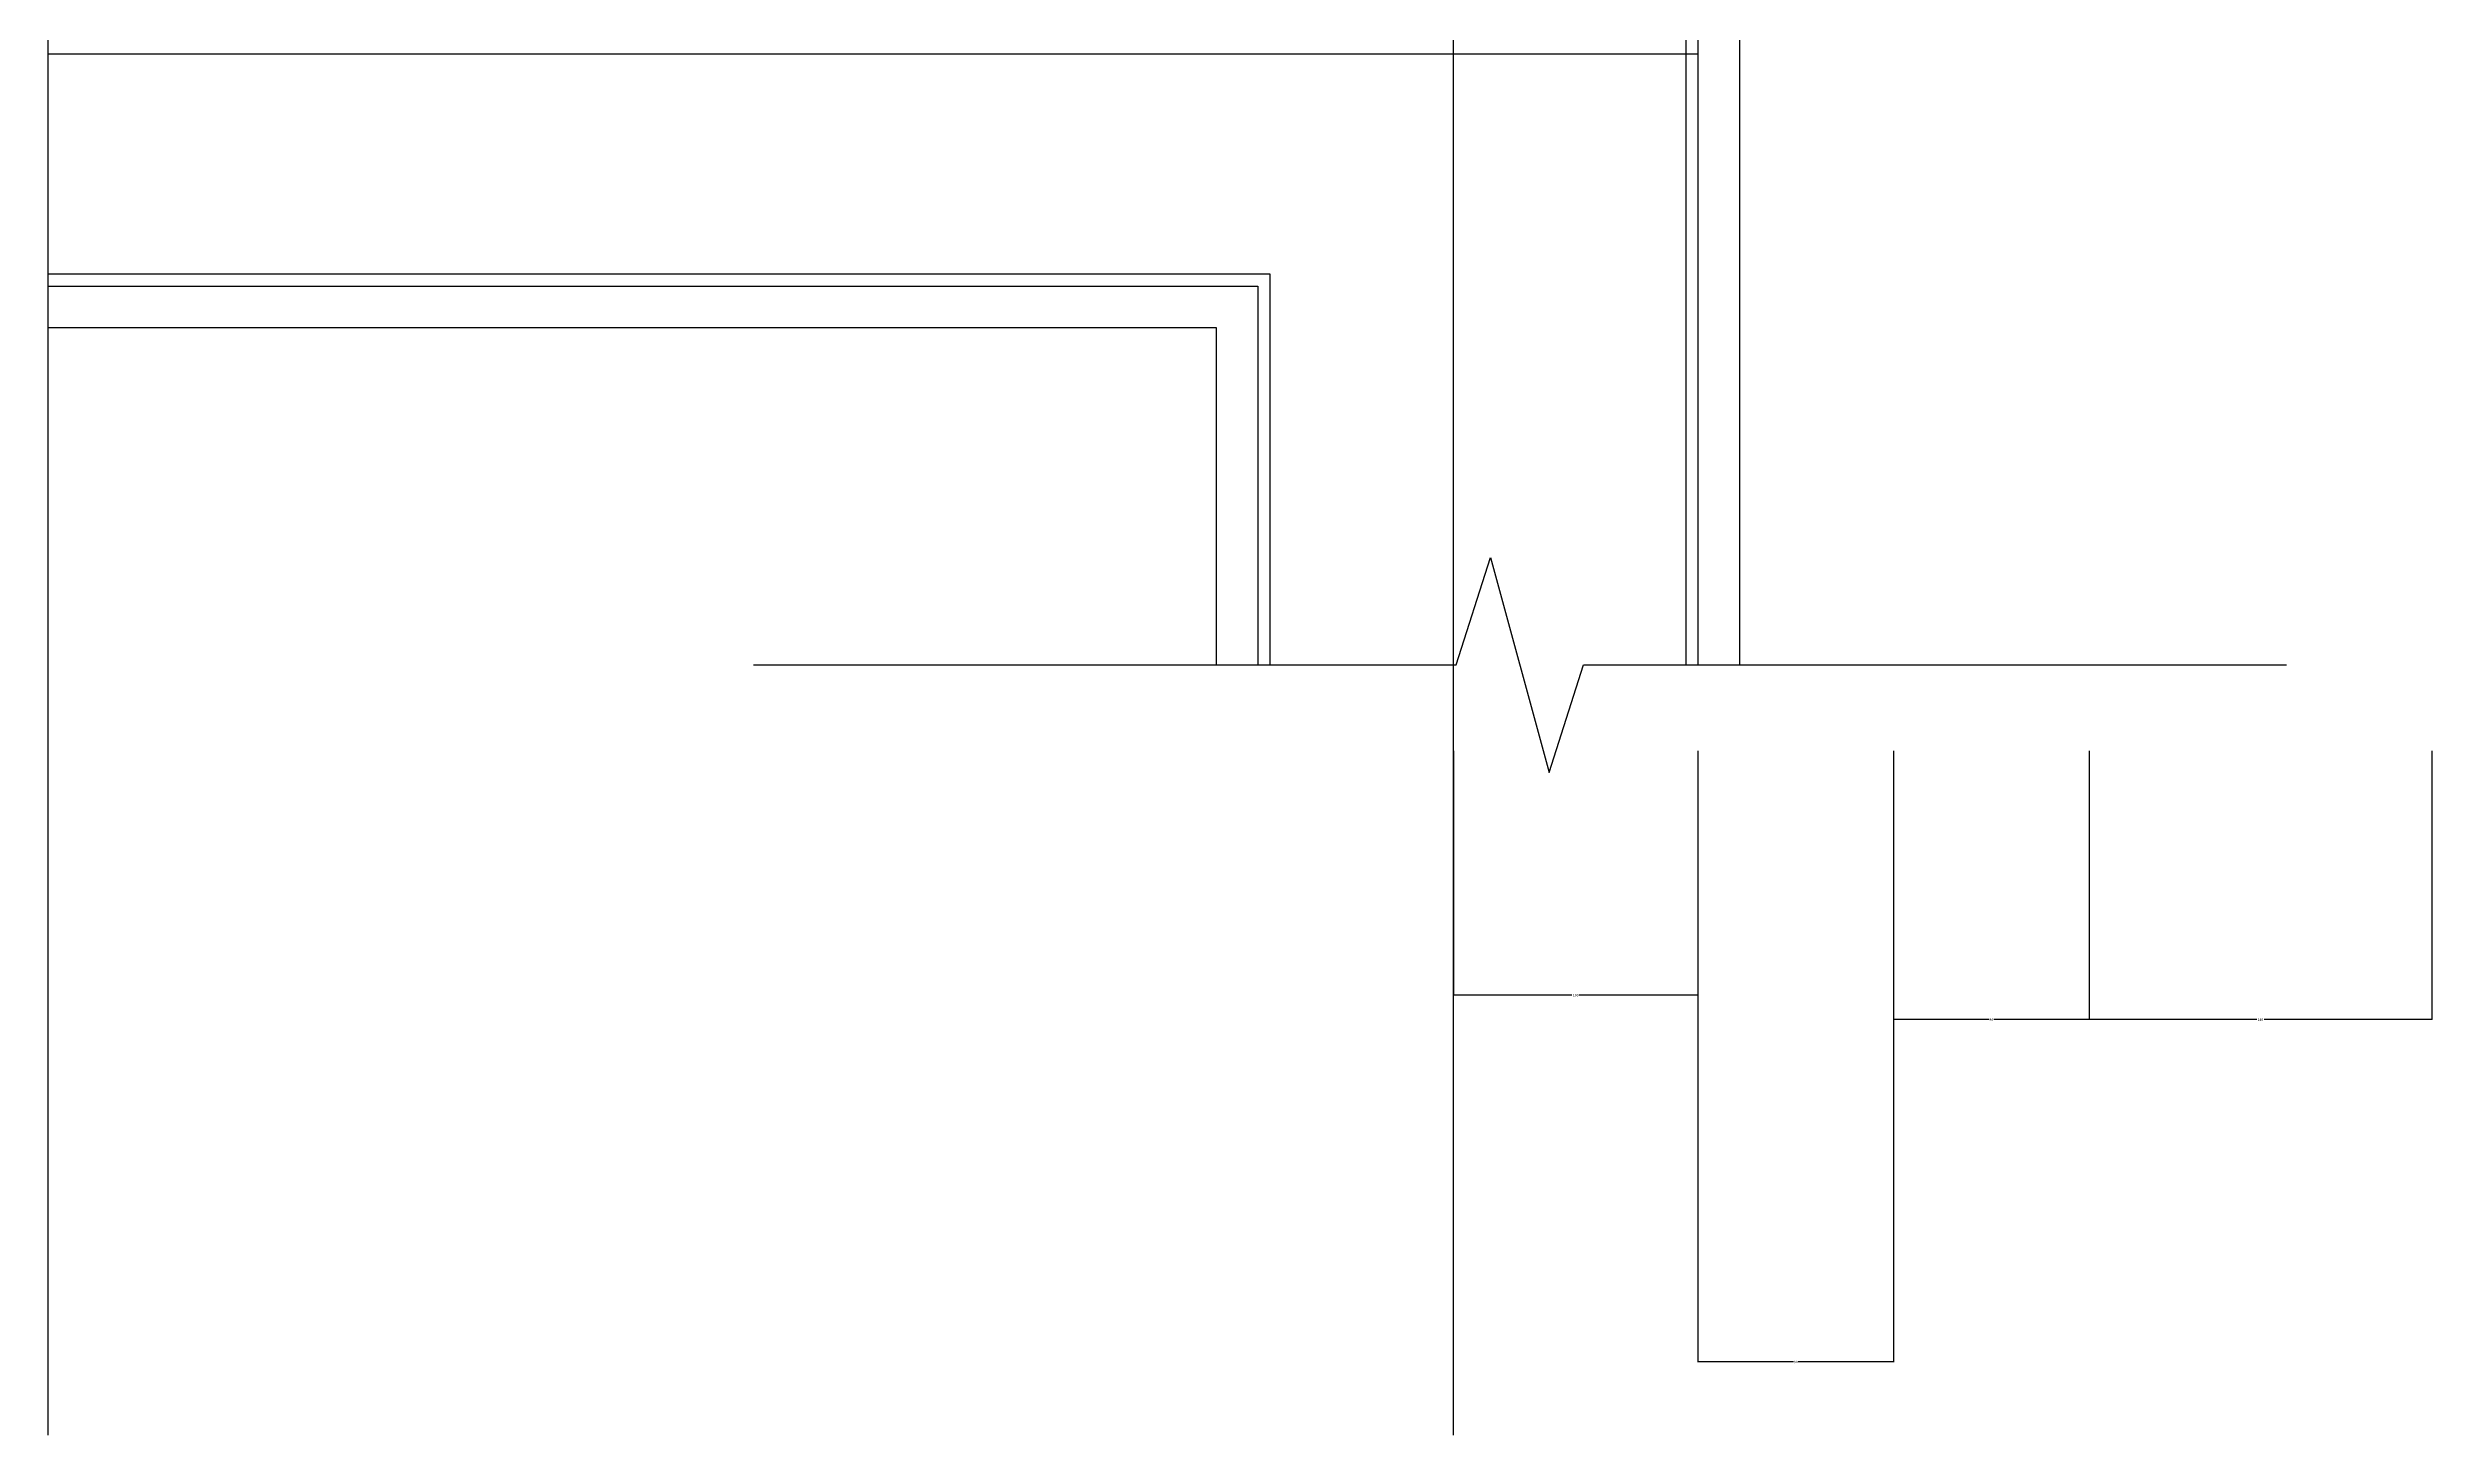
# Model space of a CAD drawing. Header units: metres. Extents: x 2111 to 6674, y -3242 to 1303.
# Drawn here: x 2155 to 3130, y -3020 to -2452 of the extents above; entities that cross this region are included whole.
import ezdxf

# ---------------------------------------------------------------- set-up
doc = ezdxf.new("R2010")
doc.units = ezdxf.units.M
for name, color, linetype in [('LM', 141, 'Continuous'), ('OTHER', 7, 'Continuous'), ('PUB_DIM', 3, 'Continuous'), ('PUB_WALL', 7, 'Continuous'), ('S_DOTE', 1, 'Continuous'), ('S_WALL', 7, 'Continuous')]:
    doc.layers.add(name, color=color, linetype=linetype)
doc.dimstyles.get("Standard").update_dxf_attribs({"dimtxt": 2.5, "dimasz": 2.5, "dimexe": 1.25, "dimexo": 0.625, "dimtad": 1, "dimcen": 2.5, "dimazin": 3, "dimtfac": 1, "dimtmove": 0, "dimatfit": 3})

# ---------------------------------------------------------------- blocks, each defined once
blk = doc.blocks.new('*D22')
for p, q in [((2990, -2740), (2990, -2850)), ((3130, -2740), (3130, -2850)), ((3058.5, -2850), (2989.75, -2850)), ((3130.25, -2850), (3061.5, -2850))]:
    blk.add_line(p, q)
at = {"layer": 'Defpoints'}
for p in [(2990, -2740), (3130, -2740), (3130, -2850)]:
    blk.add_point(p, dxfattribs=at)
at = {"layer": 'PUB_DIM', "insert": (3060, -2850), "char_height": 1, "attachment_point": 5}
blk.add_mtext('140', dxfattribs=at)
blk = doc.blocks.new('*D23')
for p, q in [((2910, -2740), (2910, -2850)), ((2990, -2740), (2990, -2850)), ((2949, -2850), (2909.75, -2850)), ((2990.25, -2850), (2951, -2850))]:
    blk.add_line(p, q)
at = {"layer": 'Defpoints'}
for p in [(2910, -2740), (2990, -2740), (2990, -2850)]:
    blk.add_point(p, dxfattribs=at)
at = {"layer": 'PUB_DIM', "insert": (2950, -2850), "char_height": 1, "attachment_point": 5}
blk.add_mtext('80', dxfattribs=at)
blk = doc.blocks.new('*D24')
for p, q in [((2830, -2740), (2830, -2990)), ((2910, -2740), (2910, -2990)), ((2869, -2990), (2829.75, -2990)), ((2910.25, -2990), (2871, -2990))]:
    blk.add_line(p, q)
at = {"layer": 'Defpoints'}
for p in [(2830, -2740), (2910, -2740), (2910, -2990)]:
    blk.add_point(p, dxfattribs=at)
at = {"layer": 'PUB_DIM', "insert": (2870, -2990), "char_height": 1, "attachment_point": 5}
blk.add_mtext('80', dxfattribs=at)
blk = doc.blocks.new('*D25')
for p, q in [((2730, -2740), (2730, -2840)), ((2830, -2740), (2830, -2840)), ((2778.5, -2840), (2729.75, -2840)), ((2830.25, -2840), (2781.5, -2840))]:
    blk.add_line(p, q)
at = {"layer": 'Defpoints'}
for p in [(2730, -2740), (2830, -2740), (2830, -2840)]:
    blk.add_point(p, dxfattribs=at)
at = {"layer": 'PUB_DIM', "insert": (2780, -2840), "char_height": 1, "attachment_point": 5}
blk.add_mtext('100', dxfattribs=at)

msp = doc.modelspace()

# ---------------------------------------------------------------- linework, layer by layer
at = {"layer": 'LM'}
for p, q in [((2847, -2120), (2847, -2704.96)), ((2155.27, -2567), (2633, -2567)), ((2633, -2567), (2633, -2704.96))]:
    msp.add_line(p, q, dxfattribs=at)
at = {"layer": 'OTHER'}
for p, q in [((2155.27, -927.41), (2155.27, -3020)), ((2731.21, -2704.96), (2745.21, -2660.96)), ((2745.21, -2660.96), (2769.21, -2748.96)), ((2443.81, -2704.96), (2731.21, -2704.96)), ((2769.21, -2748.96), (2783.21, -2704.96)), ((2783.21, -2704.96), (3070.62, -2704.96))]:
    msp.add_line(p, q, dxfattribs=at)
at = {"layer": 'PUB_WALL'}
for points in [[(2825, -2100), (2825, -2704.96)], [(2155.27, -2455), (2830, -2455)], [(2155.27, -2545), (2655, -2545), (2655, -2704.96)]]:
    msp.add_lwpolyline(points, dxfattribs=at)
at = {"layer": 'S_DOTE'}
msp.add_line((2730, -3020), (2730, 940), dxfattribs=at)
at = {"layer": 'S_WALL'}
for p, q in [((2830, -2100), (2830, -2704.96)), ((2155.27, -2550), (2650, -2550)), ((2650, -2550), (2650, -2704.96))]:
    msp.add_line(p, q, dxfattribs=at)

# ---------------------------------------------------------------- dimensions: what is measured, and where the dimension line sits
at = {"layer": 'PUB_DIM'}
for base, p1, p2, picture, middle in [((2830, -2840), (2830, -2740), (2730, -2740), '*D25', (2780, -2840)), ((2910, -2990), (2910, -2740), (2830, -2740), '*D24', (2870, -2990)), ((2990, -2850), (2990, -2740), (2910, -2740), '*D23', (2950, -2850)), ((3130, -2850), (3130, -2740), (2990, -2740), '*D22', (3060, -2850))]:
    dim = msp.add_linear_dim(base=base, p1=p1, p2=p2, dimstyle='Standard', dxfattribs=at)
    dim.commit()
    dim.dimension.update_dxf_attribs({"geometry": picture, "text_midpoint": middle})

doc.saveas('drawing.dxf')
